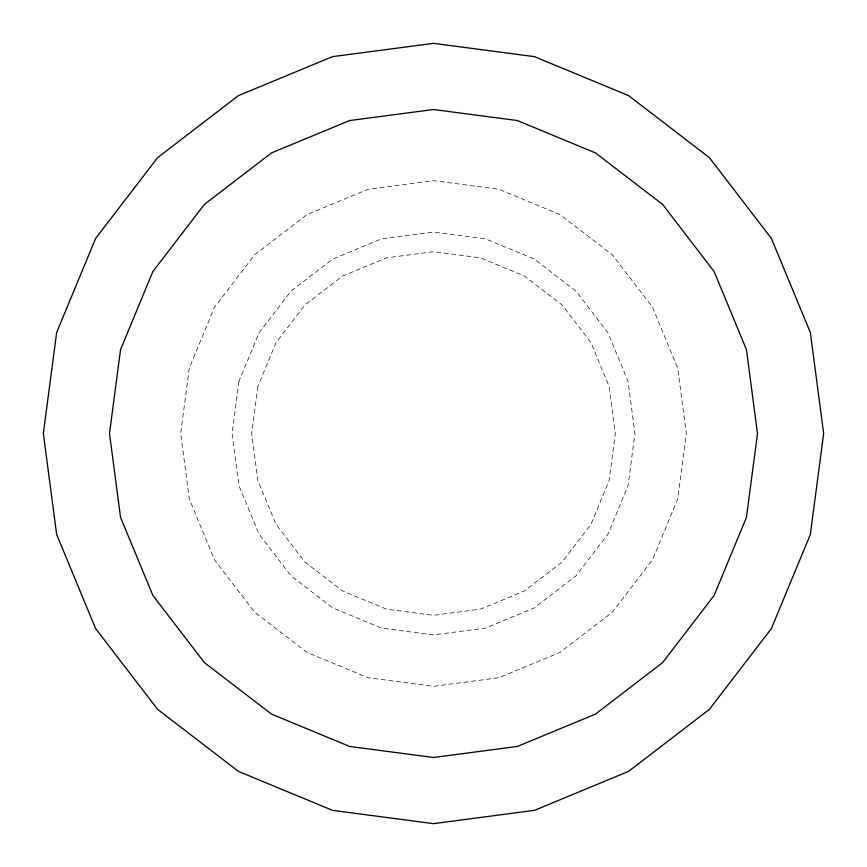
<?xml version="1.0" encoding="UTF-8"?>
<svg xmlns="http://www.w3.org/2000/svg" width="867" height="867" viewBox="0 0 867 867"><rect width="100%" height="100%" fill="white"/><g stroke="black" fill="none" stroke-linecap="round" stroke-linejoin="round"><path stroke-width="0.65" stroke-dasharray="4.33 3.25" d="M189.288 368.063L180.672 433.5L189.288 498.937L214.55 559.909L254.725 612.275L307.091 652.45L368.063 677.712L433.5 686.328L498.937 677.712L559.909 652.45L612.275 612.275L652.45 559.909L677.712 498.937L686.328 433.5L677.712 368.063L652.45 307.091L612.275 254.725L559.909 214.55L498.937 189.288L433.5 180.672L368.063 189.288L307.091 214.55L254.725 254.725L214.55 307.091L189.288 368.063M238.934 381.372L232.074 433.5L238.934 485.628L259.06 534.213L291.074 575.926L332.787 607.94L381.372 628.066L433.5 634.926L485.628 628.066L534.213 607.94L575.926 575.926L607.94 534.213L628.066 485.628L634.926 433.5L628.066 381.372L607.94 332.787L575.926 291.074L534.213 259.06L485.628 238.934L433.5 232.074L381.372 238.934L332.787 259.06L291.074 291.074L259.06 332.787L238.934 381.372M257.878 386.444L251.679 433.5L257.878 480.556L276.042 524.405L304.935 562.065L342.595 590.958L386.444 609.122L433.5 615.321L480.556 609.122L524.405 590.958L562.065 562.065L590.958 524.405L609.122 480.556L615.321 433.5L609.122 386.444L590.958 342.595L562.065 304.935L524.405 276.042L480.556 257.878L433.5 251.679L386.444 257.878L342.595 276.042L304.935 304.935L276.042 342.595L257.878 386.444"/><path stroke-width="1.3" d="M56.648 332.527L43.35 433.5L56.648 534.473L95.619 628.575L157.621 709.379L238.425 771.381L332.527 810.352L433.5 823.65L534.473 810.352L628.575 771.381L709.379 709.379L771.381 628.575L810.352 534.473L823.65 433.5L810.352 332.527L771.381 238.425L709.379 157.621L628.575 95.619L534.473 56.648L433.5 43.35L332.527 56.648L238.425 95.619L157.621 157.621L95.619 238.425L56.648 332.527M120.546 349.639L109.502 433.5L120.546 517.361L152.906 595.499L204.395 662.605L271.501 714.094L349.639 746.454L433.5 757.498L517.361 746.454L595.499 714.094L662.605 662.605L714.094 595.499L746.454 517.361L757.498 433.5L746.454 349.639L714.094 271.501L662.605 204.395L595.499 152.906L517.361 120.546L433.5 109.502L349.639 120.546L271.501 152.906L204.395 204.395L152.906 271.501L120.546 349.639"/></g></svg>
